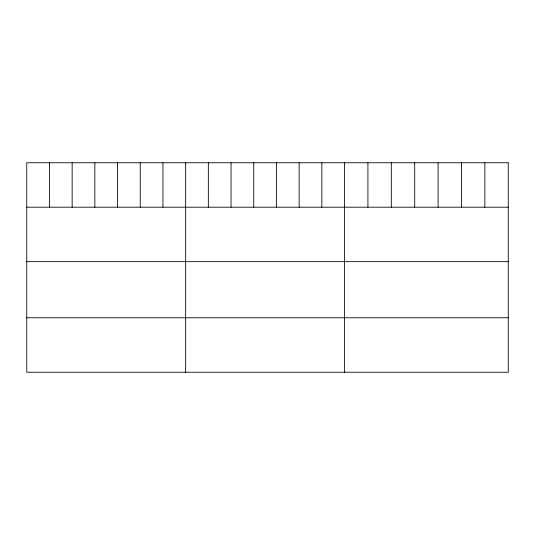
<?xml version="1.0" encoding="UTF-8"?>
<svg xmlns="http://www.w3.org/2000/svg" width="535" height="535" viewBox="0 0 535 535"><rect width="100%" height="100%" fill="white"/><g stroke="black" fill="none" stroke-linecap="round" stroke-linejoin="round"><path stroke-width="0.8" d="M26.75 207.199L508.25 207.199M26.75 261.662L508.25 261.662M26.75 317.77L508.25 317.77M484.864 162.767L484.864 207.199M461.478 162.767L461.478 207.199M438.091 162.767L438.091 207.199M414.699 162.767L414.699 207.199M391.312 162.767L391.312 207.199M367.926 162.767L367.926 207.199M344.54 162.767L344.54 372.233M321.843 162.767L321.843 207.199M299.139 162.767L299.139 207.199M276.441 162.767L276.441 207.199M253.744 162.767L253.744 207.199M231.046 162.767L231.046 207.199M208.342 162.767L208.342 207.199M185.645 162.767L185.645 372.233M162.948 162.767L162.948 207.199M140.244 162.767L140.244 207.199M117.546 162.767L117.546 207.199M94.849 162.767L94.849 207.199M72.151 162.767L72.151 207.199M49.447 162.767L49.447 207.199M508.25 162.767L26.75 162.767L26.75 372.233L508.25 372.233L508.25 162.767"/></g></svg>
